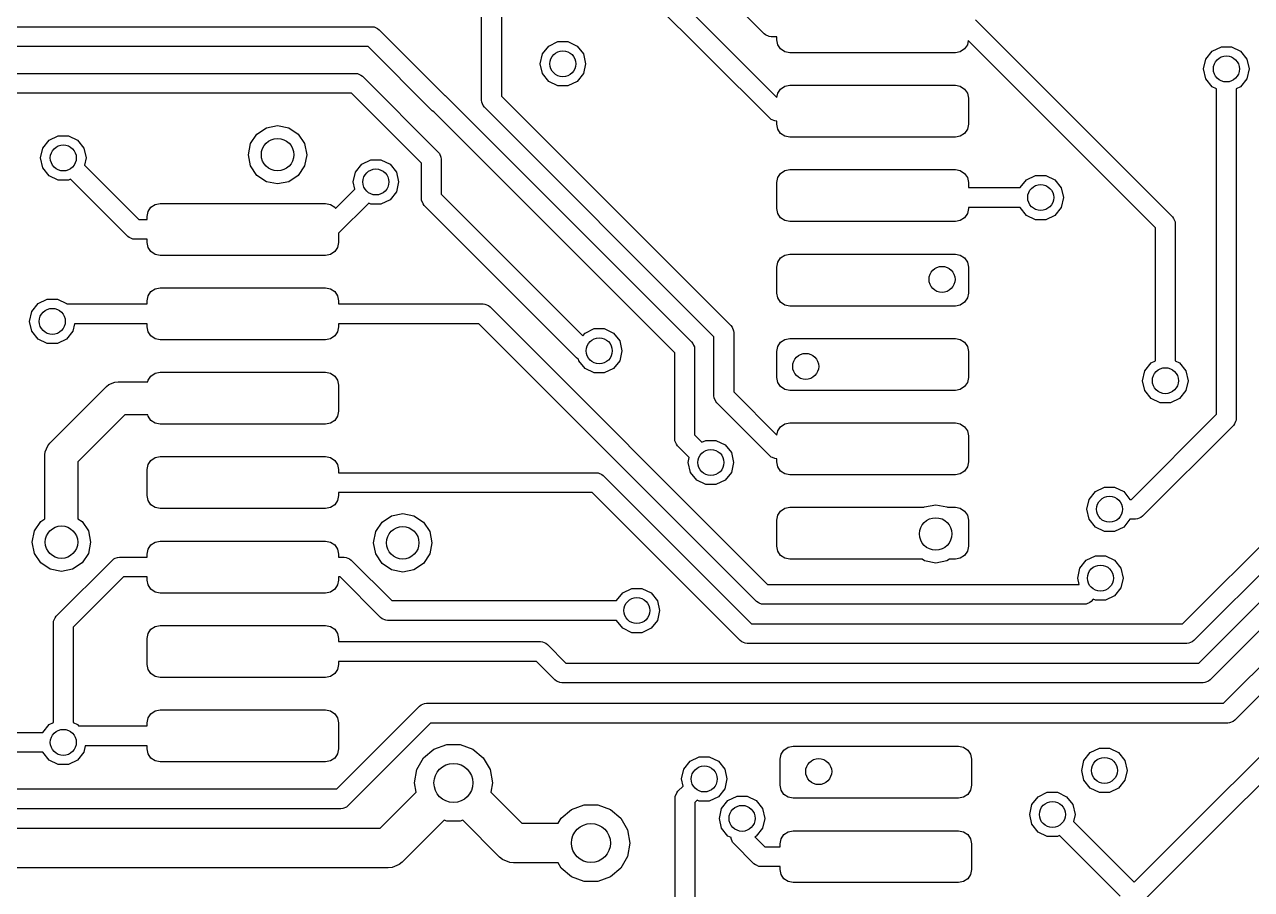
# Model space of a CAD drawing. Extents: x 0.05 to 3.89, y 0.04 to 4.21.
# Drawn here: x 1.1966 to 1.5686, y 1.1391 to 1.4013 of the extents above; entities that cross this region are included whole.
import ezdxf

# ---------------------------------------------------------------- set-up
doc = ezdxf.new("R2010")
doc.units = 0
doc.header["$MEASUREMENT"] = 0
doc.layers.add('BLACK', color=7, linetype='CONTINUOUS')

msp = doc.modelspace()

# ---------------------------------------------------------------- linework, layer by layer
at = {"layer": 'BLACK', "linetype": 'CONTINUOUS'}
for p, q in [((1.33519, 1.37835), (1.33519, 1.58396)), ((1.34119, 1.58434), (1.34119, 1.37959)), ((1.35772, 1.44622), (1.42476, 1.37919)), ((1.42258, 1.37288), (1.3526, 1.44286)), ((1.42087, 1.39847), (1.41445, 1.40489)), ((1.4849, 1.40271), (1.54464, 1.34297)), ((1.08003, 1.40059), (1.30202, 1.40059)), ((1.30202, 1.40059), (1.3026, 1.40053)), ((1.3026, 1.40053), (1.30368, 1.40008)), ((1.30368, 1.40008), (1.30414, 1.39971)), ((1.30414, 1.39971), (1.32409, 1.37976)), ((1.35555, 1.39476), (1.35831, 1.39609)), ((1.35831, 1.39609), (1.36138, 1.39609)), ((1.36138, 1.39609), (1.36414, 1.39476)), ((1.42132, 1.3981), (1.42087, 1.39847)), ((1.4224, 1.39765), (1.42132, 1.3981)), ((1.42299, 1.39759), (1.4224, 1.39765)), ((1.4247, 1.39759), (1.42299, 1.39759)), ((1.4247, 1.39665), (1.4247, 1.39759)), ((1.425, 1.39515), (1.4247, 1.39665)), ((1.42586, 1.39387), (1.425, 1.39515)), ((1.48248, 1.39515), (1.48162, 1.39387)), ((1.48272, 1.3964), (1.48248, 1.39515)), ((1.53952, 1.3396), (1.48272, 1.3964)), ((1.30077, 1.39459), (1.07879, 1.39459)), ((1.32023, 1.37514), (1.30077, 1.39459)), ((1.35295, 1.38937), (1.35364, 1.39236)), ((1.35364, 1.39236), (1.35555, 1.39476)), ((1.36414, 1.39476), (1.36605, 1.39236)), ((1.36605, 1.39236), (1.36673, 1.38937)), ((1.42714, 1.39302), (1.42586, 1.39387)), ((1.42864, 1.39272), (1.42714, 1.39302)), ((1.47884, 1.39272), (1.42864, 1.39272)), ((1.48035, 1.39302), (1.47884, 1.39272)), ((1.48162, 1.39387), (1.48035, 1.39302)), ((1.55482, 1.39078), (1.55673, 1.39318)), ((1.55673, 1.39318), (1.55949, 1.39451)), ((1.55949, 1.39451), (1.56256, 1.39451)), ((1.56256, 1.39451), (1.56532, 1.39318)), ((1.56532, 1.39318), (1.56723, 1.39078)), ((1.35364, 1.38638), (1.35295, 1.38937)), ((1.36673, 1.38937), (1.36605, 1.38638)), ((1.55413, 1.3878), (1.55482, 1.39078)), ((1.55482, 1.38481), (1.55413, 1.3878)), ((1.56723, 1.39078), (1.56791, 1.3878)), ((1.56791, 1.3878), (1.56723, 1.38481)), ((1.02638, 1.38646), (1.29696, 1.38646)), ((1.29696, 1.38646), (1.29754, 1.38641)), ((1.29754, 1.38641), (1.29862, 1.38596)), ((1.29862, 1.38596), (1.29908, 1.38559)), ((1.29908, 1.38559), (1.32205, 1.36261)), ((1.35555, 1.38398), (1.35364, 1.38638)), ((1.35831, 1.38265), (1.35555, 1.38398)), ((1.36414, 1.38398), (1.36138, 1.38265)), ((1.36605, 1.38638), (1.36414, 1.38398)), ((1.55673, 1.38241), (1.55482, 1.38481)), ((1.56723, 1.38481), (1.56532, 1.38241)), ((1.29572, 1.38046), (1.02513, 1.38046)), ((1.31693, 1.35925), (1.29572, 1.38046)), ((1.36138, 1.38265), (1.35831, 1.38265)), ((1.42476, 1.37919), (1.425, 1.38044)), ((1.425, 1.38044), (1.42586, 1.38172)), ((1.42586, 1.38172), (1.42714, 1.38257)), ((1.42714, 1.38257), (1.42864, 1.38287)), ((1.42864, 1.38287), (1.47884, 1.38287)), ((1.47884, 1.38287), (1.48035, 1.38257)), ((1.48035, 1.38257), (1.48162, 1.38172)), ((1.48162, 1.38172), (1.48248, 1.38044)), ((1.48248, 1.38044), (1.48278, 1.37894)), ((1.55802, 1.38178), (1.55673, 1.38241)), ((1.55802, 1.28313), (1.55802, 1.38178)), ((1.56532, 1.38241), (1.56402, 1.38178)), ((1.56402, 1.38178), (1.56402, 1.28189)), ((1.32409, 1.37976), (1.32411, 1.37975)), ((1.32411, 1.37975), (1.32456, 1.37938)), ((1.32456, 1.37938), (1.39888, 1.30506)), ((1.33525, 1.37776), (1.33519, 1.37835)), ((1.33569, 1.37668), (1.33525, 1.37776)), ((1.33607, 1.37623), (1.33569, 1.37668)), ((1.34119, 1.37959), (1.41078, 1.31)), ((1.48278, 1.37894), (1.48278, 1.37106)), ((1.32068, 1.37476), (1.32023, 1.37514)), ((1.3207, 1.37476), (1.32068, 1.37476)), ((1.39376, 1.3017), (1.3207, 1.37476)), ((1.40566, 1.30663), (1.33607, 1.37623)), ((1.42304, 1.37251), (1.42258, 1.37288)), ((1.26706, 1.36807), (1.26994, 1.37)), ((1.26994, 1.37), (1.27333, 1.37067)), ((1.27333, 1.37067), (1.27672, 1.37)), ((1.27672, 1.37), (1.27959, 1.36807)), ((1.42412, 1.37206), (1.42304, 1.37251)), ((1.4247, 1.372), (1.42412, 1.37206)), ((1.4247, 1.37106), (1.4247, 1.372)), ((1.425, 1.36956), (1.4247, 1.37106)), ((1.42586, 1.36828), (1.425, 1.36956)), ((1.48248, 1.36956), (1.48162, 1.36828)), ((1.48278, 1.37106), (1.48248, 1.36956)), ((1.20216, 1.36382), (1.20407, 1.36621)), ((1.20407, 1.36621), (1.20683, 1.36754)), ((1.20683, 1.36754), (1.2099, 1.36754)), ((1.2099, 1.36754), (1.21266, 1.36621)), ((1.21266, 1.36621), (1.21457, 1.36382)), ((1.26514, 1.3652), (1.26706, 1.36807)), ((1.27959, 1.36807), (1.28151, 1.3652)), ((1.42714, 1.36743), (1.42586, 1.36828)), ((1.42864, 1.36713), (1.42714, 1.36743)), ((1.47884, 1.36713), (1.42864, 1.36713)), ((1.48035, 1.36743), (1.47884, 1.36713)), ((1.48162, 1.36828), (1.48035, 1.36743)), ((1.20148, 1.36083), (1.20216, 1.36382)), ((1.21457, 1.36382), (1.21526, 1.36083)), ((1.26447, 1.36181), (1.26514, 1.3652)), ((1.26514, 1.35842), (1.26447, 1.36181)), ((1.28151, 1.3652), (1.28219, 1.36181)), ((1.28219, 1.36181), (1.28151, 1.35842)), ((1.32205, 1.36261), (1.32242, 1.36216)), ((1.32242, 1.36216), (1.32287, 1.36108)), ((1.20216, 1.35784), (1.20148, 1.36083)), ((1.21526, 1.36083), (1.21476, 1.35867)), ((1.21476, 1.35867), (1.23126, 1.34217)), ((1.26706, 1.35555), (1.26514, 1.35842)), ((1.28151, 1.35842), (1.27959, 1.35555)), ((1.29694, 1.35653), (1.29885, 1.35893)), ((1.29885, 1.35893), (1.30162, 1.36026)), ((1.30162, 1.36026), (1.30468, 1.36026)), ((1.30468, 1.36026), (1.30745, 1.35893)), ((1.30745, 1.35893), (1.30936, 1.35653)), ((1.31693, 1.34857), (1.31693, 1.35925)), ((1.32287, 1.36108), (1.32293, 1.36049)), ((1.32293, 1.36049), (1.32293, 1.34982)), ((1.20407, 1.35544), (1.20216, 1.35784)), ((1.20683, 1.35411), (1.20407, 1.35544)), ((1.21053, 1.35442), (1.2099, 1.35411)), ((1.2279, 1.33705), (1.21053, 1.35442)), ((1.26994, 1.35363), (1.26706, 1.35555)), ((1.27959, 1.35555), (1.27672, 1.35363)), ((1.29626, 1.35354), (1.29694, 1.35653)), ((1.30936, 1.35653), (1.31004, 1.35354)), ((1.4247, 1.35335), (1.425, 1.35485)), ((1.425, 1.35485), (1.42586, 1.35613)), ((1.42586, 1.35613), (1.42714, 1.35698)), ((1.42714, 1.35698), (1.42864, 1.35728)), ((1.42864, 1.35728), (1.47884, 1.35728)), ((1.47884, 1.35728), (1.48035, 1.35698)), ((1.48035, 1.35698), (1.48162, 1.35613)), ((1.48162, 1.35613), (1.48248, 1.35485)), ((1.48248, 1.35485), (1.48278, 1.35335)), ((1.49853, 1.35182), (1.50043, 1.35421)), ((1.50043, 1.35421), (1.50319, 1.35554)), ((1.50319, 1.35554), (1.50626, 1.35554)), ((1.50626, 1.35554), (1.50902, 1.35421)), ((1.50902, 1.35421), (1.51093, 1.35181)), ((1.2099, 1.35411), (1.20683, 1.35411)), ((1.27333, 1.35295), (1.26994, 1.35363)), ((1.27672, 1.35363), (1.27333, 1.35295)), ((1.29091, 1.34555), (1.29675, 1.35139)), ((1.29675, 1.35139), (1.29626, 1.35354)), ((1.30936, 1.35055), (1.30745, 1.34816)), ((1.31004, 1.35354), (1.30936, 1.35055)), ((1.4247, 1.34547), (1.4247, 1.35335)), ((1.48278, 1.35335), (1.48278, 1.35182)), ((1.48278, 1.35182), (1.49853, 1.35182)), ((1.51093, 1.35181), (1.51161, 1.34882)), ((1.23491, 1.34589), (1.23619, 1.34675)), ((1.23619, 1.34675), (1.2377, 1.34705)), ((1.2377, 1.34705), (1.28789, 1.34705)), ((1.28789, 1.34705), (1.2894, 1.34675)), ((1.2894, 1.34675), (1.29068, 1.34589)), ((1.30098, 1.34713), (1.29183, 1.33798)), ((1.30162, 1.34683), (1.30098, 1.34713)), ((1.30468, 1.34683), (1.30162, 1.34683)), ((1.30745, 1.34816), (1.30468, 1.34683)), ((1.31699, 1.34799), (1.31693, 1.34857)), ((1.31743, 1.34691), (1.31699, 1.34799)), ((1.31781, 1.34645), (1.31743, 1.34691)), ((1.32293, 1.34982), (1.36587, 1.30687)), ((1.51161, 1.34882), (1.51093, 1.34583)), ((1.23376, 1.34311), (1.23406, 1.34462)), ((1.23376, 1.34217), (1.23376, 1.34311)), ((1.23406, 1.34462), (1.23491, 1.34589)), ((1.29068, 1.34589), (1.29091, 1.34555)), ((1.36402, 1.30024), (1.31781, 1.34645)), ((1.425, 1.34397), (1.4247, 1.34547)), ((1.42586, 1.34269), (1.425, 1.34397)), ((1.48248, 1.34397), (1.48162, 1.34269)), ((1.48278, 1.34547), (1.48248, 1.34397)), ((1.49853, 1.34582), (1.48278, 1.34582)), ((1.48278, 1.34582), (1.48278, 1.34547)), ((1.50043, 1.34343), (1.49853, 1.34582)), ((1.50319, 1.3421), (1.50043, 1.34343)), ((1.50902, 1.34343), (1.50626, 1.3421)), ((1.51093, 1.34583), (1.50902, 1.34343)), ((1.54464, 1.34297), (1.54501, 1.34251)), ((1.23126, 1.34217), (1.23376, 1.34217)), ((1.42714, 1.34184), (1.42586, 1.34269)), ((1.42864, 1.34154), (1.42714, 1.34184)), ((1.47884, 1.34154), (1.42864, 1.34154)), ((1.48035, 1.34184), (1.47884, 1.34154)), ((1.48162, 1.34269), (1.48035, 1.34184)), ((1.50626, 1.3421), (1.50319, 1.3421)), ((1.53952, 1.29932), (1.53952, 1.3396)), ((1.54501, 1.34251), (1.54518, 1.3421)), ((1.54518, 1.3421), (1.54546, 1.34143)), ((1.54546, 1.34143), (1.54552, 1.34085)), ((1.54552, 1.34085), (1.54552, 1.29932)), ((1.22835, 1.33668), (1.2279, 1.33705)), ((1.2288, 1.33649), (1.22835, 1.33668)), ((1.22943, 1.33623), (1.2288, 1.33649)), ((1.23002, 1.33617), (1.22943, 1.33623)), ((1.23376, 1.33617), (1.23002, 1.33617)), ((1.23376, 1.33524), (1.23376, 1.33617)), ((1.29183, 1.33798), (1.29183, 1.33524)), ((1.23406, 1.33373), (1.23376, 1.33524)), ((1.23491, 1.33245), (1.23406, 1.33373)), ((1.23619, 1.3316), (1.23491, 1.33245)), ((1.29068, 1.33245), (1.2894, 1.3316)), ((1.29153, 1.33373), (1.29068, 1.33245)), ((1.29183, 1.33524), (1.29153, 1.33373)), ((1.2377, 1.3313), (1.23619, 1.3316)), ((1.28789, 1.3313), (1.2377, 1.3313)), ((1.2894, 1.3316), (1.28789, 1.3313)), ((1.4247, 1.32776), (1.425, 1.32926)), ((1.425, 1.32926), (1.42586, 1.33054)), ((1.42586, 1.33054), (1.42714, 1.33139)), ((1.42714, 1.33139), (1.42864, 1.33169)), ((1.42864, 1.33169), (1.47884, 1.33169)), ((1.47884, 1.33169), (1.48035, 1.33139)), ((1.48035, 1.33139), (1.48162, 1.33054)), ((1.48162, 1.33054), (1.48248, 1.32926)), ((1.48248, 1.32926), (1.48278, 1.32776)), ((1.4247, 1.31988), (1.4247, 1.32776)), ((1.48278, 1.32776), (1.48278, 1.31988)), ((1.23491, 1.3203), (1.23619, 1.32116)), ((1.23619, 1.32116), (1.2377, 1.32146)), ((1.2377, 1.32146), (1.28789, 1.32146)), ((1.28789, 1.32146), (1.2894, 1.32116)), ((1.2894, 1.32116), (1.29068, 1.3203)), ((1.20074, 1.31668), (1.2035, 1.31801)), ((1.2035, 1.31801), (1.20657, 1.31801)), ((1.20657, 1.31801), (1.20933, 1.31668)), ((1.23376, 1.31752), (1.23406, 1.31903)), ((1.23376, 1.31658), (1.23376, 1.31752)), ((1.23406, 1.31903), (1.23491, 1.3203)), ((1.29068, 1.3203), (1.29153, 1.31903)), ((1.29153, 1.31903), (1.29183, 1.31752)), ((1.29183, 1.31752), (1.29183, 1.31658)), ((1.425, 1.31838), (1.4247, 1.31988)), ((1.42586, 1.3171), (1.425, 1.31838)), ((1.42714, 1.31624), (1.42586, 1.3171)), ((1.48162, 1.3171), (1.48035, 1.31624)), ((1.48248, 1.31838), (1.48162, 1.3171)), ((1.48278, 1.31988), (1.48248, 1.31838)), ((1.19814, 1.31129), (1.19883, 1.31428)), ((1.19883, 1.31428), (1.20074, 1.31668)), ((1.20933, 1.31668), (1.20941, 1.31658)), ((1.20941, 1.31658), (1.23376, 1.31658)), ((1.29183, 1.31658), (1.33563, 1.31658)), ((1.33563, 1.31658), (1.33622, 1.31653)), ((1.33622, 1.31653), (1.3373, 1.31608)), ((1.3373, 1.31608), (1.33775, 1.3157)), ((1.33775, 1.3157), (1.42192, 1.23154)), ((1.42864, 1.31594), (1.42714, 1.31624)), ((1.47884, 1.31594), (1.42864, 1.31594)), ((1.48035, 1.31624), (1.47884, 1.31594)), ((1.19883, 1.3083), (1.19814, 1.31129)), ((1.21176, 1.31058), (1.21124, 1.3083)), ((1.23376, 1.31058), (1.21176, 1.31058)), ((1.23376, 1.30965), (1.23376, 1.31058)), ((1.23406, 1.30814), (1.23376, 1.30965)), ((1.29183, 1.30965), (1.29153, 1.30814)), ((1.33439, 1.31058), (1.29183, 1.31058)), ((1.29183, 1.31058), (1.29183, 1.30965)), ((1.41856, 1.22641), (1.33439, 1.31058)), ((1.41078, 1.31), (1.41116, 1.30954)), ((1.41116, 1.30954), (1.41116, 1.30954)), ((1.41116, 1.30954), (1.4116, 1.30846)), ((1.20074, 1.3059), (1.19883, 1.3083)), ((1.2035, 1.30457), (1.20074, 1.3059)), ((1.20933, 1.3059), (1.20657, 1.30457)), ((1.21124, 1.3083), (1.20933, 1.3059)), ((1.23491, 1.30686), (1.23406, 1.30814)), ((1.23619, 1.30601), (1.23491, 1.30686)), ((1.2377, 1.30571), (1.23619, 1.30601)), ((1.2894, 1.30601), (1.28789, 1.30571)), ((1.29068, 1.30686), (1.2894, 1.30601)), ((1.29153, 1.30814), (1.29068, 1.30686)), ((1.36587, 1.30687), (1.36657, 1.30775)), ((1.36657, 1.30775), (1.36933, 1.30908)), ((1.36933, 1.30908), (1.3724, 1.30908)), ((1.3724, 1.30908), (1.37516, 1.30775)), ((1.37516, 1.30775), (1.37707, 1.30535)), ((1.40566, 1.28868), (1.40566, 1.30663)), ((1.4116, 1.30846), (1.41166, 1.30787)), ((1.41166, 1.30787), (1.41166, 1.28992)), ((1.42586, 1.30495), (1.42714, 1.3058)), ((1.42714, 1.3058), (1.42864, 1.3061)), ((1.42864, 1.3061), (1.47884, 1.3061)), ((1.47884, 1.3061), (1.48035, 1.3058)), ((1.48035, 1.3058), (1.48162, 1.30495)), ((1.20657, 1.30457), (1.2035, 1.30457)), ((1.28789, 1.30571), (1.2377, 1.30571)), ((1.37707, 1.30535), (1.37776, 1.30236)), ((1.37776, 1.30236), (1.37707, 1.29937)), ((1.39888, 1.30506), (1.39925, 1.30461)), ((1.39925, 1.30461), (1.39949, 1.30403)), ((1.39949, 1.30403), (1.3997, 1.30353)), ((1.3997, 1.30353), (1.39976, 1.30294)), ((1.39976, 1.30294), (1.39976, 1.27693)), ((1.4247, 1.30217), (1.425, 1.30367)), ((1.4247, 1.29429), (1.4247, 1.30217)), ((1.425, 1.30367), (1.42586, 1.30495)), ((1.48162, 1.30495), (1.48248, 1.30367)), ((1.48248, 1.30367), (1.48278, 1.30217)), ((1.48278, 1.30217), (1.48278, 1.29429)), ((1.36448, 1.29987), (1.36402, 1.30024)), ((1.36455, 1.29984), (1.36448, 1.29987)), ((1.36466, 1.29937), (1.36455, 1.29984)), ((1.36657, 1.29698), (1.36466, 1.29937)), ((1.37707, 1.29937), (1.37516, 1.29698)), ((1.39376, 1.27569), (1.39376, 1.3017)), ((1.53631, 1.2963), (1.53822, 1.29869)), ((1.53822, 1.29869), (1.53952, 1.29932)), ((1.54552, 1.29932), (1.54682, 1.29869)), ((1.54682, 1.29869), (1.54873, 1.2963)), ((1.23406, 1.29344), (1.23491, 1.29471)), ((1.23491, 1.29471), (1.23619, 1.29557)), ((1.23619, 1.29557), (1.2377, 1.29587)), ((1.2377, 1.29587), (1.28789, 1.29587)), ((1.28789, 1.29587), (1.2894, 1.29557)), ((1.2894, 1.29557), (1.29068, 1.29471)), ((1.29068, 1.29471), (1.29153, 1.29344)), ((1.36933, 1.29565), (1.36657, 1.29698)), ((1.3724, 1.29565), (1.36933, 1.29565)), ((1.37516, 1.29698), (1.3724, 1.29565)), ((1.53563, 1.29331), (1.53631, 1.2963)), ((1.54873, 1.2963), (1.54941, 1.29331)), ((1.20427, 1.27433), (1.22146, 1.29153)), ((1.22146, 1.29153), (1.22222, 1.29215)), ((1.22222, 1.29215), (1.22402, 1.2929)), ((1.22402, 1.2929), (1.225, 1.29299)), ((1.22402, 1.2929), (1.22402, 1.2929)), ((1.225, 1.29299), (1.23397, 1.29299)), ((1.23397, 1.29299), (1.23406, 1.29344)), ((1.29153, 1.29344), (1.29183, 1.29193)), ((1.29183, 1.29193), (1.29183, 1.28406)), ((1.425, 1.29278), (1.4247, 1.29429)), ((1.42586, 1.29151), (1.425, 1.29278)), ((1.42714, 1.29065), (1.42586, 1.29151)), ((1.48162, 1.29151), (1.48035, 1.29065)), ((1.48248, 1.29278), (1.48162, 1.29151)), ((1.48278, 1.29429), (1.48248, 1.29278)), ((1.53631, 1.29032), (1.53563, 1.29331)), ((1.54941, 1.29331), (1.54873, 1.29032)), ((1.40572, 1.2881), (1.40566, 1.28868)), ((1.40617, 1.28701), (1.40572, 1.2881)), ((1.41166, 1.28992), (1.42476, 1.27683)), ((1.42864, 1.29035), (1.42714, 1.29065)), ((1.47884, 1.29035), (1.42864, 1.29035)), ((1.48035, 1.29065), (1.47884, 1.29035)), ((1.53822, 1.28792), (1.53631, 1.29032)), ((1.54099, 1.28659), (1.53822, 1.28792)), ((1.54682, 1.28792), (1.54405, 1.28659)), ((1.54873, 1.29032), (1.54682, 1.28792)), ((1.29183, 1.28406), (1.29153, 1.28255)), ((1.40654, 1.28656), (1.40617, 1.28701)), ((1.42258, 1.27052), (1.40654, 1.28656)), ((1.54405, 1.28659), (1.54099, 1.28659)), ((1.22707, 1.28299), (1.21281, 1.26873)), ((1.23397, 1.28299), (1.22707, 1.28299)), ((1.23406, 1.28255), (1.23397, 1.28299)), ((1.23491, 1.28127), (1.23406, 1.28255)), ((1.23619, 1.28042), (1.23491, 1.28127)), ((1.2377, 1.28012), (1.23619, 1.28042)), ((1.28789, 1.28012), (1.2377, 1.28012)), ((1.2894, 1.28042), (1.28789, 1.28012)), ((1.29068, 1.28127), (1.2894, 1.28042)), ((1.29153, 1.28255), (1.29068, 1.28127)), ((1.42586, 1.27936), (1.42714, 1.28021)), ((1.42714, 1.28021), (1.42864, 1.28051)), ((1.42864, 1.28051), (1.47884, 1.28051)), ((1.47884, 1.28051), (1.48035, 1.28021)), ((1.48035, 1.28021), (1.48162, 1.27936)), ((1.53222, 1.25733), (1.55802, 1.28313)), ((1.56314, 1.27977), (1.53559, 1.25221)), ((1.56352, 1.28022), (1.56314, 1.27977)), ((1.56383, 1.28097), (1.56352, 1.28022)), ((1.56397, 1.2813), (1.56383, 1.28097)), ((1.56402, 1.28189), (1.56397, 1.2813)), ((1.39976, 1.27693), (1.40202, 1.27466)), ((1.42476, 1.27683), (1.425, 1.27808)), ((1.425, 1.27808), (1.42586, 1.27936)), ((1.48162, 1.27936), (1.48248, 1.27808)), ((1.48248, 1.27808), (1.48278, 1.27657)), ((1.48278, 1.27657), (1.48278, 1.2687)), ((1.2029, 1.27177), (1.20365, 1.27358)), ((1.20365, 1.27358), (1.20427, 1.27433)), ((1.20365, 1.27358), (1.20365, 1.27358)), ((1.39381, 1.2751), (1.39376, 1.27569)), ((1.39426, 1.27402), (1.39381, 1.2751)), ((1.39463, 1.27356), (1.39426, 1.27402)), ((1.39818, 1.27002), (1.39463, 1.27356)), ((1.40202, 1.27466), (1.40319, 1.27522)), ((1.40319, 1.27522), (1.40626, 1.27522)), ((1.40626, 1.27522), (1.40902, 1.27389)), ((1.40902, 1.27389), (1.41093, 1.27149)), ((1.20281, 1.2708), (1.2029, 1.27177)), ((1.20281, 1.25145), (1.20281, 1.2708)), ((1.21281, 1.26873), (1.21281, 1.25145)), ((1.23406, 1.26785), (1.23491, 1.26912)), ((1.23491, 1.26912), (1.23619, 1.26998)), ((1.23619, 1.26998), (1.2377, 1.27028)), ((1.2377, 1.27028), (1.28789, 1.27028)), ((1.28789, 1.27028), (1.2894, 1.26998)), ((1.2894, 1.26998), (1.29068, 1.26912)), ((1.29068, 1.26912), (1.29153, 1.26785)), ((1.39783, 1.2685), (1.39818, 1.27002)), ((1.41093, 1.27149), (1.41161, 1.2685)), ((1.42304, 1.27014), (1.42258, 1.27052)), ((1.42344, 1.26998), (1.42304, 1.27014)), ((1.42412, 1.2697), (1.42344, 1.26998)), ((1.4247, 1.26964), (1.42412, 1.2697)), ((1.4247, 1.2687), (1.4247, 1.26964)), ((1.425, 1.26719), (1.4247, 1.2687)), ((1.48278, 1.2687), (1.48248, 1.26719)), ((1.23376, 1.26634), (1.23406, 1.26785)), ((1.23376, 1.25846), (1.23376, 1.26634)), ((1.29153, 1.26785), (1.29183, 1.26634)), ((1.29183, 1.26634), (1.29183, 1.2654)), ((1.29183, 1.2654), (1.36997, 1.2654)), ((1.36997, 1.2654), (1.37056, 1.26534)), ((1.37056, 1.26534), (1.37164, 1.2649)), ((1.37164, 1.2649), (1.3721, 1.26452)), ((1.39852, 1.26551), (1.39783, 1.2685)), ((1.40043, 1.26312), (1.39852, 1.26551)), ((1.41093, 1.26551), (1.40902, 1.26312)), ((1.41161, 1.2685), (1.41093, 1.26551)), ((1.42586, 1.26592), (1.425, 1.26719)), ((1.42714, 1.26506), (1.42586, 1.26592)), ((1.42864, 1.26476), (1.42714, 1.26506)), ((1.48035, 1.26506), (1.47884, 1.26476)), ((1.48162, 1.26592), (1.48035, 1.26506)), ((1.48248, 1.26719), (1.48162, 1.26592)), ((1.54776, 1.21963), (1.59439, 1.26626)), ((1.55269, 1.20772), (1.61117, 1.2662)), ((1.3721, 1.26452), (1.41699, 1.21963)), ((1.40319, 1.26179), (1.40043, 1.26312)), ((1.40626, 1.26179), (1.40319, 1.26179)), ((1.40902, 1.26312), (1.40626, 1.26179)), ((1.47884, 1.26476), (1.42864, 1.26476)), ((1.59952, 1.2629), (1.55113, 1.21451)), ((1.61629, 1.26284), (1.55606, 1.2026)), ((1.56017, 1.19552), (1.62795, 1.2633)), ((1.23406, 1.25696), (1.23376, 1.25846)), ((1.29183, 1.25846), (1.29153, 1.25696)), ((1.36873, 1.2594), (1.29183, 1.2594)), ((1.29183, 1.2594), (1.29183, 1.25846)), ((1.41362, 1.21451), (1.36873, 1.2594)), ((1.51938, 1.25732), (1.52129, 1.25972)), ((1.52129, 1.25972), (1.52406, 1.26105)), ((1.52406, 1.26105), (1.52712, 1.26105)), ((1.52712, 1.26105), (1.52989, 1.25972)), ((1.52989, 1.25972), (1.53179, 1.25733)), ((1.63307, 1.25993), (1.56354, 1.1904)), ((1.23491, 1.25568), (1.23406, 1.25696)), ((1.23619, 1.25483), (1.23491, 1.25568)), ((1.2377, 1.25453), (1.23619, 1.25483)), ((1.28789, 1.25453), (1.2377, 1.25453)), ((1.2894, 1.25483), (1.28789, 1.25453)), ((1.29068, 1.25568), (1.2894, 1.25483)), ((1.29153, 1.25696), (1.29068, 1.25568)), ((1.425, 1.25249), (1.42586, 1.25377)), ((1.42586, 1.25377), (1.42714, 1.25462)), ((1.42714, 1.25462), (1.42864, 1.25492)), ((1.42864, 1.25492), (1.46932, 1.25492)), ((1.46932, 1.25492), (1.46949, 1.25503)), ((1.46949, 1.25503), (1.47288, 1.25571)), ((1.47288, 1.25571), (1.47627, 1.25503)), ((1.47627, 1.25503), (1.47644, 1.25492)), ((1.47644, 1.25492), (1.47884, 1.25492)), ((1.47884, 1.25492), (1.48035, 1.25462)), ((1.48035, 1.25462), (1.48162, 1.25377)), ((1.48162, 1.25377), (1.48248, 1.25249)), ((1.5187, 1.25433), (1.51938, 1.25732)), ((1.51938, 1.25134), (1.5187, 1.25433)), ((1.53179, 1.25733), (1.53222, 1.25733)), ((1.19962, 1.24774), (1.20154, 1.25061)), ((1.20154, 1.25061), (1.20281, 1.25145)), ((1.21281, 1.25145), (1.21407, 1.25061)), ((1.21407, 1.25061), (1.21599, 1.24774)), ((1.3031, 1.24755), (1.30502, 1.25043)), ((1.30502, 1.25043), (1.30789, 1.25235)), ((1.30789, 1.25235), (1.31128, 1.25302)), ((1.31128, 1.25302), (1.31467, 1.25235)), ((1.31467, 1.25235), (1.31755, 1.25043)), ((1.31755, 1.25043), (1.31947, 1.24755)), ((1.4247, 1.25098), (1.425, 1.25249)), ((1.4247, 1.24311), (1.4247, 1.25098)), ((1.48248, 1.25249), (1.48278, 1.25098)), ((1.48278, 1.25098), (1.48278, 1.24311)), ((1.52129, 1.24894), (1.51938, 1.25134)), ((1.53179, 1.25133), (1.52989, 1.24894)), ((1.53346, 1.25133), (1.53179, 1.25133)), ((1.53405, 1.25139), (1.53346, 1.25133)), ((1.53513, 1.25184), (1.53405, 1.25139)), ((1.53559, 1.25221), (1.53513, 1.25184)), ((1.19895, 1.24435), (1.19962, 1.24774)), ((1.21599, 1.24774), (1.21666, 1.24435)), ((1.30242, 1.24416), (1.3031, 1.24755)), ((1.31947, 1.24755), (1.32014, 1.24416)), ((1.52406, 1.24761), (1.52129, 1.24894)), ((1.52712, 1.24761), (1.52406, 1.24761)), ((1.52989, 1.24894), (1.52712, 1.24761)), ((1.19962, 1.24096), (1.19895, 1.24435)), ((1.21666, 1.24435), (1.21599, 1.24096)), ((1.23406, 1.24225), (1.23491, 1.24353)), ((1.23491, 1.24353), (1.23619, 1.24439)), ((1.23619, 1.24439), (1.2377, 1.24469)), ((1.2377, 1.24469), (1.28789, 1.24469)), ((1.28789, 1.24469), (1.2894, 1.24439)), ((1.2894, 1.24439), (1.29068, 1.24353)), ((1.29068, 1.24353), (1.29153, 1.24225)), ((1.3031, 1.24077), (1.30242, 1.24416)), ((1.32014, 1.24416), (1.31947, 1.24077)), ((1.425, 1.2416), (1.4247, 1.24311)), ((1.48278, 1.24311), (1.48248, 1.2416)), ((1.20154, 1.23808), (1.19962, 1.24096)), ((1.20624, 1.2219), (1.22327, 1.23893)), ((1.21599, 1.24096), (1.21407, 1.23808)), ((1.22327, 1.23893), (1.22373, 1.23931)), ((1.22373, 1.23931), (1.22413, 1.23947)), ((1.22413, 1.23947), (1.22481, 1.23975)), ((1.22481, 1.23975), (1.22539, 1.23981)), ((1.22539, 1.23981), (1.23376, 1.23981)), ((1.23376, 1.24075), (1.23406, 1.24225)), ((1.23376, 1.23981), (1.23376, 1.24075)), ((1.29153, 1.24225), (1.29183, 1.24075)), ((1.29183, 1.24075), (1.29183, 1.23981)), ((1.29183, 1.23981), (1.29351, 1.23981)), ((1.29351, 1.23981), (1.2941, 1.23975)), ((1.2941, 1.23975), (1.29518, 1.23931)), ((1.29518, 1.23931), (1.29563, 1.23893)), ((1.29563, 1.23893), (1.30794, 1.22662)), ((1.30502, 1.2379), (1.3031, 1.24077)), ((1.31947, 1.24077), (1.31755, 1.2379)), ((1.42586, 1.24033), (1.425, 1.2416)), ((1.42714, 1.23947), (1.42586, 1.24033)), ((1.42864, 1.23917), (1.42714, 1.23947)), ((1.46873, 1.23917), (1.42864, 1.23917)), ((1.46949, 1.23867), (1.46873, 1.23917)), ((1.47703, 1.23917), (1.47627, 1.23867)), ((1.47884, 1.23917), (1.47703, 1.23917)), ((1.48035, 1.23947), (1.47884, 1.23917)), ((1.48162, 1.24033), (1.48035, 1.23947)), ((1.48248, 1.2416), (1.48162, 1.24033)), ((1.51663, 1.23645), (1.51854, 1.23885)), ((1.51854, 1.23885), (1.5213, 1.24018)), ((1.5213, 1.24018), (1.52437, 1.24018)), ((1.52437, 1.24018), (1.52713, 1.23885)), ((1.52713, 1.23885), (1.52904, 1.23645)), ((1.20442, 1.23616), (1.20154, 1.23808)), ((1.20781, 1.23549), (1.20442, 1.23616)), ((1.2112, 1.23616), (1.20781, 1.23549)), ((1.21407, 1.23808), (1.2112, 1.23616)), ((1.30789, 1.23598), (1.30502, 1.2379)), ((1.31128, 1.2353), (1.30789, 1.23598)), ((1.31467, 1.23598), (1.31128, 1.2353)), ((1.31755, 1.2379), (1.31467, 1.23598)), ((1.47288, 1.23799), (1.46949, 1.23867)), ((1.47627, 1.23867), (1.47288, 1.23799)), ((1.51594, 1.23346), (1.51663, 1.23645)), ((1.52904, 1.23645), (1.52972, 1.23346)), ((1.22664, 1.23381), (1.21137, 1.21854)), ((1.23376, 1.23381), (1.22664, 1.23381)), ((1.23376, 1.23287), (1.23376, 1.23381)), ((1.23406, 1.23137), (1.23376, 1.23287)), ((1.23491, 1.23009), (1.23406, 1.23137)), ((1.29153, 1.23137), (1.29068, 1.23009)), ((1.29183, 1.23287), (1.29153, 1.23137)), ((1.29227, 1.23381), (1.29183, 1.23381)), ((1.29183, 1.23381), (1.29183, 1.23287)), ((1.30458, 1.2215), (1.29227, 1.23381)), ((1.42192, 1.23154), (1.51639, 1.23154)), ((1.51639, 1.23154), (1.51594, 1.23346)), ((1.52972, 1.23346), (1.52904, 1.23048)), ((1.23619, 1.22924), (1.23491, 1.23009)), ((1.2377, 1.22894), (1.23619, 1.22924)), ((1.28789, 1.22894), (1.2377, 1.22894)), ((1.2894, 1.22924), (1.28789, 1.22894)), ((1.29068, 1.23009), (1.2894, 1.22924)), ((1.37608, 1.22662), (1.37799, 1.22901)), ((1.37799, 1.22901), (1.38075, 1.23034)), ((1.38075, 1.23034), (1.38382, 1.23034)), ((1.38382, 1.23034), (1.38658, 1.22901)), ((1.38658, 1.22901), (1.38849, 1.22661)), ((1.52713, 1.22808), (1.52437, 1.22675)), ((1.52904, 1.23048), (1.52713, 1.22808)), ((1.30794, 1.22662), (1.37608, 1.22662)), ((1.38849, 1.22661), (1.38917, 1.22362)), ((1.41901, 1.22604), (1.41856, 1.22641)), ((1.41933, 1.22591), (1.41901, 1.22604)), ((1.42009, 1.22559), (1.41933, 1.22591)), ((1.42068, 1.22554), (1.42009, 1.22559)), ((1.51791, 1.22554), (1.42068, 1.22554)), ((1.51849, 1.22559), (1.51791, 1.22554)), ((1.51957, 1.22604), (1.51849, 1.22559)), ((1.52003, 1.22641), (1.51957, 1.22604)), ((1.52067, 1.22705), (1.52003, 1.22641)), ((1.5213, 1.22675), (1.52067, 1.22705)), ((1.52437, 1.22675), (1.5213, 1.22675)), ((1.20537, 1.21978), (1.20542, 1.22037)), ((1.20542, 1.22037), (1.20587, 1.22145)), ((1.20587, 1.22145), (1.20624, 1.2219)), ((1.30503, 1.22113), (1.30458, 1.2215)), ((1.30612, 1.22068), (1.30503, 1.22113)), ((1.3067, 1.22062), (1.30612, 1.22068)), ((1.37608, 1.22062), (1.3067, 1.22062)), ((1.37799, 1.21824), (1.37608, 1.22062)), ((1.38849, 1.22063), (1.38658, 1.21824)), ((1.38917, 1.22362), (1.38849, 1.22063)), ((1.20537, 1.18967), (1.20537, 1.21978)), ((1.21137, 1.21854), (1.21137, 1.18967)), ((1.23376, 1.21516), (1.23406, 1.21666)), ((1.23406, 1.21666), (1.23491, 1.21794)), ((1.23491, 1.21794), (1.23619, 1.21879)), ((1.23619, 1.21879), (1.2377, 1.21909)), ((1.2377, 1.21909), (1.28789, 1.21909)), ((1.28789, 1.21909), (1.2894, 1.21879)), ((1.2894, 1.21879), (1.29068, 1.21794)), ((1.29068, 1.21794), (1.29153, 1.21666)), ((1.29153, 1.21666), (1.29183, 1.21516)), ((1.38075, 1.21691), (1.37799, 1.21824)), ((1.38382, 1.21691), (1.38075, 1.21691)), ((1.38658, 1.21824), (1.38382, 1.21691)), ((1.41699, 1.21963), (1.54776, 1.21963)), ((1.23376, 1.20728), (1.23376, 1.21516)), ((1.29183, 1.21516), (1.29183, 1.21422)), ((1.29183, 1.21422), (1.35304, 1.21422)), ((1.35304, 1.21422), (1.35363, 1.21416)), ((1.35363, 1.21416), (1.35471, 1.21371)), ((1.35471, 1.21371), (1.35517, 1.21334)), ((1.35517, 1.21334), (1.36078, 1.20772)), ((1.41408, 1.21414), (1.41362, 1.21451)), ((1.41516, 1.21369), (1.41408, 1.21414)), ((1.41575, 1.21363), (1.41516, 1.21369)), ((1.54901, 1.21363), (1.41575, 1.21363)), ((1.54959, 1.21369), (1.54901, 1.21363)), ((1.55067, 1.21414), (1.54959, 1.21369)), ((1.55113, 1.21451), (1.55067, 1.21414)), ((1.23406, 1.20578), (1.23376, 1.20728)), ((1.23491, 1.2045), (1.23406, 1.20578)), ((1.29153, 1.20578), (1.29068, 1.2045)), ((1.29183, 1.20728), (1.29153, 1.20578)), ((1.3518, 1.20822), (1.29183, 1.20822)), ((1.29183, 1.20822), (1.29183, 1.20728)), ((1.35742, 1.2026), (1.3518, 1.20822)), ((1.36078, 1.20772), (1.55269, 1.20772)), ((1.23619, 1.20365), (1.23491, 1.2045)), ((1.2377, 1.20335), (1.23619, 1.20365)), ((1.28789, 1.20335), (1.2377, 1.20335)), ((1.2894, 1.20365), (1.28789, 1.20335)), ((1.29068, 1.2045), (1.2894, 1.20365)), ((1.35787, 1.20223), (1.35742, 1.2026)), ((1.35819, 1.2021), (1.35787, 1.20223)), ((1.35896, 1.20178), (1.35819, 1.2021)), ((1.35954, 1.20172), (1.35896, 1.20178)), ((1.55394, 1.20172), (1.35954, 1.20172)), ((1.55452, 1.20178), (1.55394, 1.20172)), ((1.5556, 1.20223), (1.55452, 1.20178)), ((1.55606, 1.2026), (1.5556, 1.20223)), ((1.29128, 1.16954), (1.31638, 1.19464)), ((1.31638, 1.19464), (1.31684, 1.19501)), ((1.31684, 1.19501), (1.31792, 1.19546)), ((1.31792, 1.19546), (1.3185, 1.19552)), ((1.3185, 1.19552), (1.56017, 1.19552)), ((1.23376, 1.18957), (1.23406, 1.19107)), ((1.23406, 1.19107), (1.23491, 1.19235)), ((1.23491, 1.19235), (1.23619, 1.1932)), ((1.23619, 1.1932), (1.2377, 1.1935)), ((1.2377, 1.1935), (1.28789, 1.1935)), ((1.28789, 1.1935), (1.2894, 1.1932)), ((1.2894, 1.1932), (1.29068, 1.19235)), ((1.29068, 1.19235), (1.29153, 1.19107)), ((1.29153, 1.19107), (1.29183, 1.18957)), ((1.20217, 1.18666), (1.20407, 1.18905)), ((1.20407, 1.18905), (1.20537, 1.18967)), ((1.21137, 1.18967), (1.21266, 1.18905)), ((1.21266, 1.18905), (1.213, 1.18863)), ((1.213, 1.18863), (1.23376, 1.18863)), ((1.23376, 1.18863), (1.23376, 1.18957)), ((1.29183, 1.18957), (1.29183, 1.18169)), ((1.31975, 1.18952), (1.29464, 1.16441)), ((1.56142, 1.18952), (1.31975, 1.18952)), ((1.562, 1.18958), (1.56142, 1.18952)), ((1.56308, 1.19003), (1.562, 1.18958)), ((1.56354, 1.1904), (1.56308, 1.19003)), ((1.11522, 1.18666), (1.20217, 1.18666)), ((1.32075, 1.1816), (1.32461, 1.18301)), ((1.32461, 1.18301), (1.32871, 1.18301)), ((1.32871, 1.18301), (1.33256, 1.1816)), ((1.20217, 1.18066), (1.11398, 1.18066)), ((1.20407, 1.17827), (1.20217, 1.18066)), ((1.21457, 1.18067), (1.21266, 1.17827)), ((1.21502, 1.18263), (1.21457, 1.18067)), ((1.23376, 1.18263), (1.21502, 1.18263)), ((1.23376, 1.18169), (1.23376, 1.18263)), ((1.23406, 1.18019), (1.23376, 1.18169)), ((1.23491, 1.17891), (1.23406, 1.18019)), ((1.29153, 1.18019), (1.29068, 1.17891)), ((1.29183, 1.18169), (1.29153, 1.18019)), ((1.31761, 1.17897), (1.32075, 1.1816)), ((1.33256, 1.1816), (1.3357, 1.17897)), ((1.39841, 1.17796), (1.40118, 1.17929)), ((1.40118, 1.17929), (1.40424, 1.17929)), ((1.40424, 1.17929), (1.40701, 1.17796)), ((1.42569, 1.17854), (1.42599, 1.18005)), ((1.42599, 1.18005), (1.42684, 1.18133)), ((1.42684, 1.18133), (1.42812, 1.18218)), ((1.42812, 1.18218), (1.42963, 1.18248)), ((1.42963, 1.18248), (1.47982, 1.18248)), ((1.47982, 1.18248), (1.48133, 1.18218)), ((1.48133, 1.18218), (1.48261, 1.18133)), ((1.48261, 1.18133), (1.48346, 1.18005)), ((1.48346, 1.18005), (1.48376, 1.17854)), ((1.51784, 1.17815), (1.51975, 1.18055)), ((1.51975, 1.18055), (1.52251, 1.18188)), ((1.52251, 1.18188), (1.52558, 1.18188)), ((1.52558, 1.18188), (1.52834, 1.18055)), ((1.52834, 1.18055), (1.53025, 1.17815)), ((1.55319, 1.16137), (1.57234, 1.18052)), ((1.20683, 1.17694), (1.20407, 1.17827)), ((1.2099, 1.17694), (1.20683, 1.17694)), ((1.21266, 1.17827), (1.2099, 1.17694)), ((1.23619, 1.17806), (1.23491, 1.17891)), ((1.2377, 1.17776), (1.23619, 1.17806)), ((1.28789, 1.17776), (1.2377, 1.17776)), ((1.2894, 1.17806), (1.28789, 1.17776)), ((1.29068, 1.17891), (1.2894, 1.17806)), ((1.31556, 1.17541), (1.31761, 1.17897)), ((1.3357, 1.17897), (1.33776, 1.17541)), ((1.39582, 1.17257), (1.3965, 1.17556)), ((1.3965, 1.17556), (1.39841, 1.17796)), ((1.40701, 1.17796), (1.40892, 1.17556)), ((1.40892, 1.17556), (1.4096, 1.17257)), ((1.42569, 1.17067), (1.42569, 1.17854)), ((1.48376, 1.17854), (1.48376, 1.17067)), ((1.51716, 1.17516), (1.51784, 1.17815)), ((1.53025, 1.17815), (1.53094, 1.17516)), ((1.57657, 1.17627), (1.55744, 1.15713)), ((1.31485, 1.17137), (1.31556, 1.17541)), ((1.33776, 1.17541), (1.33847, 1.17137)), ((1.39631, 1.17042), (1.39582, 1.17257)), ((1.4096, 1.17257), (1.40892, 1.16958)), ((1.51784, 1.17217), (1.51716, 1.17516)), ((1.51975, 1.16978), (1.51784, 1.17217)), ((1.53025, 1.17217), (1.52834, 1.16978)), ((1.53094, 1.17516), (1.53025, 1.17217)), ((1.11305, 1.16954), (1.29128, 1.16954)), ((1.30443, 1.15763), (1.31534, 1.16855)), ((1.31534, 1.16855), (1.31485, 1.17137)), ((1.33847, 1.17137), (1.33797, 1.16855)), ((1.33797, 1.16855), (1.34738, 1.15914)), ((1.39391, 1.1673), (1.39436, 1.16838)), ((1.39436, 1.16838), (1.39473, 1.16884)), ((1.39473, 1.16884), (1.39631, 1.17042)), ((1.40892, 1.16958), (1.40701, 1.16719)), ((1.42599, 1.16916), (1.42569, 1.17067)), ((1.42684, 1.16789), (1.42599, 1.16916)), ((1.48346, 1.16916), (1.48261, 1.16789)), ((1.48376, 1.17067), (1.48346, 1.16916)), ((1.50397, 1.1672), (1.50673, 1.16853)), ((1.50673, 1.16853), (1.5098, 1.16853)), ((1.5098, 1.16853), (1.51256, 1.1672)), ((1.52251, 1.16845), (1.51975, 1.16978)), ((1.52558, 1.16845), (1.52251, 1.16845)), ((1.52834, 1.16978), (1.52558, 1.16845)), ((1.29464, 1.16441), (1.29419, 1.16404)), ((1.36245, 1.16336), (1.3663, 1.16477)), ((1.3663, 1.16477), (1.37041, 1.16477)), ((1.37041, 1.16477), (1.37426, 1.16336)), ((1.39385, 1.16671), (1.39391, 1.1673)), ((1.39385, 1.00046), (1.39385, 1.16671)), ((1.40054, 1.16616), (1.39985, 1.16547)), ((1.39985, 1.16547), (1.39985, 0.99921)), ((1.40118, 1.16586), (1.40054, 1.16616)), ((1.40424, 1.16586), (1.40118, 1.16586)), ((1.40701, 1.16719), (1.40424, 1.16586)), ((1.40797, 1.16362), (1.40988, 1.16602)), ((1.40988, 1.16602), (1.41264, 1.16735)), ((1.41264, 1.16735), (1.41571, 1.16735)), ((1.41571, 1.16735), (1.41847, 1.16602)), ((1.41847, 1.16602), (1.42038, 1.16362)), ((1.42812, 1.16703), (1.42684, 1.16789)), ((1.42963, 1.16673), (1.42812, 1.16703)), ((1.47982, 1.16673), (1.42963, 1.16673)), ((1.48133, 1.16703), (1.47982, 1.16673)), ((1.48261, 1.16789), (1.48133, 1.16703)), ((1.50138, 1.16181), (1.50206, 1.1648)), ((1.50206, 1.1648), (1.50397, 1.1672)), ((1.51256, 1.1672), (1.51448, 1.1648)), ((1.51448, 1.1648), (1.51516, 1.16181)), ((1.29252, 1.16354), (1.11181, 1.16354)), ((1.2931, 1.16359), (1.29252, 1.16354)), ((1.29419, 1.16404), (1.2931, 1.16359)), ((1.35839, 1.15914), (1.35931, 1.16073)), ((1.35931, 1.16073), (1.36245, 1.16336)), ((1.37426, 1.16336), (1.3774, 1.16073)), ((1.3774, 1.16073), (1.37945, 1.15718)), ((1.40728, 1.16063), (1.40797, 1.16362)), ((1.42038, 1.16362), (1.42106, 1.16063)), ((1.50206, 1.15882), (1.50138, 1.16181)), ((1.51516, 1.16181), (1.51467, 1.15966)), ((1.53307, 1.14125), (1.55319, 1.16137)), ((1.55319, 1.16137), (1.55319, 1.16137)), ((1.08957, 1.15763), (1.29291, 1.15763)), ((1.29291, 1.15763), (1.30443, 1.15763)), ((1.3238, 1.16004), (1.31115, 1.14739)), ((1.32461, 1.15974), (1.3238, 1.16004)), ((1.32871, 1.15974), (1.32461, 1.15974)), ((1.32951, 1.16004), (1.32871, 1.15974)), ((1.34065, 1.14889), (1.32951, 1.16004)), ((1.34738, 1.15914), (1.35839, 1.15914)), ((1.37945, 1.15718), (1.38017, 1.15314)), ((1.40797, 1.15764), (1.40728, 1.16063)), ((1.40988, 1.15524), (1.40797, 1.15764)), ((1.42038, 1.15764), (1.41847, 1.15524)), ((1.42106, 1.16063), (1.42038, 1.15764)), ((1.50397, 1.15642), (1.50206, 1.15882)), ((1.51467, 1.15966), (1.53307, 1.14125)), ((1.55744, 1.15713), (1.53519, 1.13489)), ((1.55744, 1.15713), (1.55744, 1.15713)), ((1.41084, 1.15478), (1.40988, 1.15524)), ((1.41084, 1.15453), (1.41084, 1.15478)), ((1.41129, 1.15345), (1.41084, 1.15453)), ((1.41166, 1.153), (1.41129, 1.15345)), ((1.41847, 1.15524), (1.41808, 1.15506)), ((1.41808, 1.15506), (1.42112, 1.15202)), ((1.42569, 1.15295), (1.42599, 1.15446)), ((1.42599, 1.15446), (1.42684, 1.15574)), ((1.42684, 1.15574), (1.42812, 1.15659)), ((1.42812, 1.15659), (1.42963, 1.15689)), ((1.42963, 1.15689), (1.47982, 1.15689)), ((1.47982, 1.15689), (1.48133, 1.15659)), ((1.48133, 1.15659), (1.48261, 1.15574)), ((1.48261, 1.15574), (1.48346, 1.15446)), ((1.48346, 1.15446), (1.48376, 1.15295)), ((1.50673, 1.15509), (1.50397, 1.15642)), ((1.5098, 1.15509), (1.50673, 1.15509)), ((1.51044, 1.1554), (1.5098, 1.15509)), ((1.52883, 1.13701), (1.51044, 1.1554)), ((1.38017, 1.15314), (1.37945, 1.1491)), ((1.41776, 1.14689), (1.41166, 1.153)), ((1.42112, 1.15202), (1.42569, 1.15202)), ((1.42569, 1.15202), (1.42569, 1.15295)), ((1.48376, 1.15295), (1.48376, 1.14508)), ((1.31025, 1.14664), (1.30808, 1.14575)), ((1.31115, 1.14739), (1.31025, 1.14664)), ((1.34156, 1.14815), (1.34065, 1.14889)), ((1.34373, 1.14725), (1.34156, 1.14815)), ((1.3449, 1.14714), (1.34373, 1.14725)), ((1.35839, 1.14714), (1.3449, 1.14714)), ((1.35931, 1.14554), (1.35839, 1.14714)), ((1.37945, 1.1491), (1.3774, 1.14554)), ((1.41822, 1.14652), (1.41776, 1.14689)), ((1.41853, 1.14639), (1.41822, 1.14652)), ((1.4193, 1.14607), (1.41853, 1.14639)), ((1.41988, 1.14602), (1.4193, 1.14607)), ((1.42569, 1.14602), (1.41988, 1.14602)), ((1.42569, 1.14508), (1.42569, 1.14602)), ((1.29291, 1.14563), (1.08708, 1.14563)), ((1.30691, 1.14563), (1.29291, 1.14563)), ((1.30808, 1.14575), (1.30691, 1.14563)), ((1.36245, 1.14291), (1.35931, 1.14554)), ((1.3663, 1.1415), (1.36245, 1.14291)), ((1.37426, 1.14291), (1.37041, 1.1415)), ((1.3774, 1.14554), (1.37426, 1.14291)), ((1.42599, 1.14357), (1.42569, 1.14508)), ((1.42684, 1.14229), (1.42599, 1.14357)), ((1.42812, 1.14144), (1.42684, 1.14229)), ((1.48261, 1.14229), (1.48133, 1.14144)), ((1.48346, 1.14357), (1.48261, 1.14229)), ((1.48376, 1.14508), (1.48346, 1.14357)), ((1.37041, 1.1415), (1.3663, 1.1415)), ((1.42963, 1.14114), (1.42812, 1.14144)), ((1.47982, 1.14114), (1.42963, 1.14114)), ((1.48133, 1.14144), (1.47982, 1.14114))]:
    msp.add_line(p, q, dxfattribs=at)
at = {"layer": 'BLACK'}
for centre, radius in [((1.35984, 1.38937), 0.00394), ((1.56102, 1.3878), 0.00394), ((1.27333, 1.36181), 0.00492), ((1.20837, 1.36083), 0.00394), ((1.30315, 1.35354), 0.00394), ((1.50472, 1.34882), 0.00394), ((1.4748, 1.32402), 0.00394), ((1.20503, 1.31129), 0.00394), ((1.37087, 1.30236), 0.00394), ((1.43346, 1.29764), 0.00394), ((1.54252, 1.29331), 0.00394), ((1.40472, 1.2685), 0.00394), ((1.52559, 1.25433), 0.00394), ((1.47288, 1.24685), 0.00492), ((1.20781, 1.24435), 0.00492), ((1.31128, 1.24416), 0.00492), ((1.52283, 1.23346), 0.00394), ((1.38228, 1.22362), 0.00394), ((1.20837, 1.18366), 0.00394), ((1.32666, 1.17137), 0.00591), ((1.40271, 1.17257), 0.00394), ((1.4374, 1.1748), 0.00394), ((1.52405, 1.17516), 0.00394), ((1.41417, 1.16063), 0.00394), ((1.50827, 1.16181), 0.00394), ((1.36835, 1.15314), 0.00591)]:
    msp.add_circle(centre, radius, dxfattribs=at)

doc.saveas('drawing.dxf')
